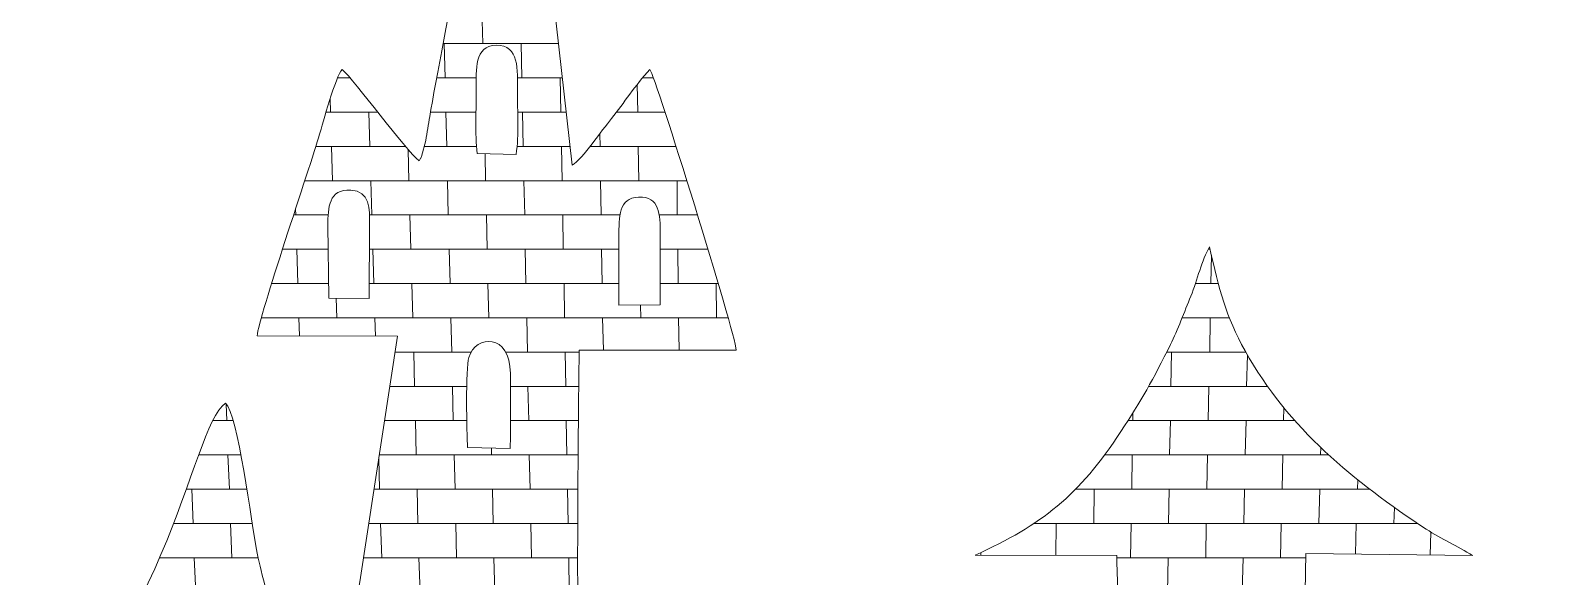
# Model space of a CAD drawing. Header units: millimetres. Extents: x 170 to 862, y -190 to 818.
# Drawn here: x 308.7 to 465.4, y 25.2 to 80.9 of the extents above; entities that cross this region are included whole.
import ezdxf

# ---------------------------------------------------------------- set-up
doc = ezdxf.new("R2010")
doc.units = ezdxf.units.MM
doc.header["$MEASUREMENT"] = 0
doc.layers.add('layer 1', color=7, linetype='Continuous')

msp = doc.modelspace()

# ---------------------------------------------------------------- linework, layer by layer
at = {"layer": 'layer 1', "color": 250, "lineweight": 9}
for points, knots in [([(319.8682, -76.3493), (319.8682, -76.3493), (343.8514, -76.3493), (343.8514, -76.3493), (343.8514, -76.3493), (343.8514, -76.3493), (343.8514, -79.3493), (343.8514, -79.3493), (343.8514, -79.3493), (343.8514, -79.3493), (353.8514, -79.3493), (353.8514, -79.3493), (353.8514, -79.3493), (353.8514, -79.3493), (353.8514, -76.3493), (353.8514, -76.3493), (353.8514, -76.3493), (353.8514, -76.3493), (423.8514, -76.3493), (423.8514, -76.3493), (423.8514, -76.3493), (423.8514, -76.3493), (423.8514, -79.3493), (423.8514, -79.3493), (423.8514, -79.3493), (423.8514, -79.3493), (433.8514, -79.3493), (433.8514, -79.3493), (433.8514, -79.3493), (433.8514, -79.3493), (433.8514, -76.3493), (433.8514, -76.3493), (433.8514, -76.3493), (433.8514, -76.3493), (455.2614, -76.3493), (455.2614, -76.3493), (455.2614, -76.3493), (455.2614, -76.3493), (457.417, -38.3999), (457.417, -38.3999), (457.417, -38.3999), (457.417, -38.3999), (465.449, -38.4031), (465.449, -38.4031), (465.449, -38.4031), (465.449, -38.4031), (448.1188, -19.24), (448.1188, -19.24), (448.1188, -19.24), (448.1188, -19.24), (438.0659, -29.5627), (438.0659, -29.5627), (438.0659, -29.5627), (438.0659, -29.5627), (439.0461, 27.5222), (439.0461, 27.5222), (439.0461, 27.5222), (439.0461, 27.5222), (456.0759, 27.3166), (456.0759, 27.3166), (456.0759, 27.3166), (454.5247, 28.3391), (452.9206, 28.9806), (451.3288, 30.0274), (451.3288, 30.0274), (444.0283, 34.8289), (437.2336, 40.3103), (432.8351, 48.2183), (432.8351, 48.2183), (430.8404, 51.8047), (430.1982, 54.4117), (429.1919, 58.8511), (429.1919, 58.8511), (428.3867, 57.4735), (427.9704, 55.4868), (427.2897, 53.819), (427.2897, 53.819), (426.6375, 52.2224), (425.9348, 50.3539), (425.2118, 48.8866), (425.2118, 48.8866), (423.4478, 45.3056), (422.1823, 43.0957), (420.1405, 39.9896), (420.1405, 39.9896), (415.8221, 33.42), (412.0871, 30.4764), (405.2336, 27.3613), (405.2336, 27.3613), (405.2336, 27.3613), (419.7266, 27.3214), (419.7266, 27.3214), (419.7266, 27.3214), (419.7929, 24.0482), (420.1467, 11.4736), (419.5791, 9.0804), (419.5791, 9.0804), (419.5791, 9.0804), (389.2877, 9.1505), (389.2877, 9.1505), (389.2877, 9.1505), (389.2877, 9.1505), (389.2097, 19.9821), (389.2097, 19.9821), (389.2097, 19.9821), (389.2097, 19.9821), (375.1066, 19.9921), (375.1066, 19.9921), (375.1066, 19.9921), (375.1066, 19.9921), (375.0034, 10.6007), (375.0034, 10.6007), (375.0034, 10.6007), (373.7262, 10.5512), (365.8784, 11.7012), (365.0527, 12.1687), (365.0527, 12.1687), (364.3386, 13.3816), (364.7405, 43.9697), (364.7927, 48.2832), (364.7927, 48.2832), (364.7927, 48.2832), (380.841, 48.2946), (380.841, 48.2946), (380.841, 48.2946), (380.74, 50.0304), (372.5591, 76.3162), (372.0121, 76.9632), (372.0121, 76.9632), (370.5152, 75.3409), (369.3858, 73.5545), (368.0849, 71.9493), (368.0849, 71.9493), (367.08, 70.71), (365.1664, 67.9084), (364.0811, 67.1754), (364.0811, 67.1754), (364.0811, 67.1754), (361.8784, 86.5585), (361.8784, 86.5585), (361.8784, 86.5585), (361.8784, 86.5585), (370.849, 86.6342), (370.849, 86.6342), (370.849, 86.6342), (370.0796, 88.0788), (368.4572, 90.101), (367.4871, 91.4431), (367.4871, 91.4431), (367.4871, 91.4431), (357.5621, 105.0883), (357.5621, 105.0883), (357.5621, 105.0883), (357.2269, 105.5332), (357.5734, 105.1591), (357.1671, 105.5796), (357.1671, 105.5796), (356.1305, 105.1028), (348.9504, 94.0412), (347.2331, 91.6573), (347.2331, 91.6573), (346.3093, 90.3753), (344.6368, 88.2551), (344.15, 86.9333), (344.15, 86.9333), (344.15, 86.9333), (351.9541, 86.9095), (351.9541, 86.9095), (351.9541, 86.9095), (352.0332, 84.6329), (350.0687, 75.6664), (349.5194, 72.157), (349.5194, 72.157), (349.3904, 71.3339), (349.2481, 70.5302), (349.113, 69.7136), (349.113, 69.7136), (349.113, 69.7136), (348.6788, 68.059), (348.6788, 68.059), (348.6788, 68.059), (348.6557, 68.0046), (348.5784, 67.7984), (348.5605, 67.842), (348.5605, 67.842), (348.5423, 67.886), (348.4821, 67.6949), (348.4347, 67.6268), (348.4347, 67.6268), (347.1042, 68.7098), (341.775, 75.8813), (340.5756, 76.9722), (340.5756, 76.9722), (339.9213, 76.3166), (338.5503, 71.3267), (338.2625, 70.3404), (338.2625, 70.3404), (337.2916, 67.0125), (332.0226, 51.5819), (331.8762, 49.7729), (331.8762, 49.7729), (331.8762, 49.7729), (346.2141, 49.7341), (346.2141, 49.7341), (346.2141, 49.7341), (346.2141, 49.7341), (342.3815, 24.6508), (342.3815, 24.6508), (342.3815, 24.6508), (341.7919, 21.3147), (342.0171, 19.978), (339.7257, 17.6474), (339.7257, 17.6474), (335.4128, 13.2606), (332.6263, 23.977), (331.9312, 27.3864), (331.9312, 27.3864), (331.2495, 30.7291), (329.9399, 41.8474), (328.6414, 42.8723), (328.6414, 42.8723), (325.0137, 40.4062), (322.5037, 16.4008), (305.2906, 6.0829), (305.2906, 6.0829), (303.3224, 4.9033), (301.0372, 4.6321), (299.2357, 3.6729), (299.2357, 3.6729), (299.2357, 3.6729), (315.3308, 3.5058), (315.3308, 3.5058), (315.3308, 3.5058), (316.0012, 1.9718), (317.4623, -31.6547), (317.6706, -36.4826), (317.6706, -36.4826), (318.2379, -49.6303), (319.5061, -63.2277), (319.8682, -76.3493)], [0, 0, 0, 0, 0.01639344, 0.01639344, 0.01639344, 0.01639344, 0.03278689, 0.03278689, 0.03278689, 0.03278689, 0.04918033, 0.04918033, 0.04918033, 0.04918033, 0.06557377, 0.06557377, 0.06557377, 0.06557377, 0.08196721, 0.08196721, 0.08196721, 0.08196721, 0.09836066, 0.09836066, 0.09836066, 0.09836066, 0.1147541, 0.1147541, 0.1147541, 0.1147541, 0.13114754, 0.13114754, 0.13114754, 0.13114754, 0.14754098, 0.14754098, 0.14754098, 0.14754098, 0.16393443, 0.16393443, 0.16393443, 0.16393443, 0.18032787, 0.18032787, 0.18032787, 0.18032787, 0.19672131, 0.19672131, 0.19672131, 0.19672131, 0.21311475, 0.21311475, 0.21311475, 0.21311475, 0.2295082, 0.2295082, 0.2295082, 0.2295082, 0.24590164, 0.24590164, 0.24590164, 0.24590164, 0.26229508, 0.26229508, 0.26229508, 0.26229508, 0.27868852, 0.27868852, 0.27868852, 0.27868852, 0.29508197, 0.29508197, 0.29508197, 0.29508197, 0.31147541, 0.31147541, 0.31147541, 0.31147541, 0.32786885, 0.32786885, 0.32786885, 0.32786885, 0.3442623, 0.3442623, 0.3442623, 0.3442623, 0.36065574, 0.36065574, 0.36065574, 0.36065574, 0.37704918, 0.37704918, 0.37704918, 0.37704918, 0.39344262, 0.39344262, 0.39344262, 0.39344262, 0.40983607, 0.40983607, 0.40983607, 0.40983607, 0.42622951, 0.42622951, 0.42622951, 0.42622951, 0.44262295, 0.44262295, 0.44262295, 0.44262295, 0.45901639, 0.45901639, 0.45901639, 0.45901639, 0.47540984, 0.47540984, 0.47540984, 0.47540984, 0.49180328, 0.49180328, 0.49180328, 0.49180328, 0.50819672, 0.50819672, 0.50819672, 0.50819672, 0.52459016, 0.52459016, 0.52459016, 0.52459016, 0.54098361, 0.54098361, 0.54098361, 0.54098361, 0.55737705, 0.55737705, 0.55737705, 0.55737705, 0.57377049, 0.57377049, 0.57377049, 0.57377049, 0.59016393, 0.59016393, 0.59016393, 0.59016393, 0.60655738, 0.60655738, 0.60655738, 0.60655738, 0.62295082, 0.62295082, 0.62295082, 0.62295082, 0.63934426, 0.63934426, 0.63934426, 0.63934426, 0.6557377, 0.6557377, 0.6557377, 0.6557377, 0.67213115, 0.67213115, 0.67213115, 0.67213115, 0.68852459, 0.68852459, 0.68852459, 0.68852459, 0.70491803, 0.70491803, 0.70491803, 0.70491803, 0.72131148, 0.72131148, 0.72131148, 0.72131148, 0.73770492, 0.73770492, 0.73770492, 0.73770492, 0.75409836, 0.75409836, 0.75409836, 0.75409836, 0.7704918, 0.7704918, 0.7704918, 0.7704918, 0.78688525, 0.78688525, 0.78688525, 0.78688525, 0.80327869, 0.80327869, 0.80327869, 0.80327869, 0.81967213, 0.81967213, 0.81967213, 0.81967213, 0.83606557, 0.83606557, 0.83606557, 0.83606557, 0.85245902, 0.85245902, 0.85245902, 0.85245902, 0.86885246, 0.86885246, 0.86885246, 0.86885246, 0.8852459, 0.8852459, 0.8852459, 0.8852459, 0.90163934, 0.90163934, 0.90163934, 0.90163934, 0.91803279, 0.91803279, 0.91803279, 0.91803279, 0.93442623, 0.93442623, 0.93442623, 0.93442623, 0.95081967, 0.95081967, 0.95081967, 0.95081967, 0.96721311, 0.96721311, 0.96721311, 0.96721311, 1, 1, 1, 1]), ([(354.3638, 68.3787), (354.1355, 70.3706), (354.2819, 72.9536), (354.2751, 75.0163), (354.2751, 75.0163), (354.2685, 76.8982), (354.0598, 79.4018), (356.2966, 79.4286), (356.2966, 79.4286), (358.7035, 79.4571), (358.4869, 76.9337), (358.4769, 74.7207), (358.4769, 74.7207), (358.4676, 72.6857), (358.6643, 70.2933), (358.3408, 68.2921), (358.3408, 68.2921), (358.3408, 68.2921), (354.3638, 68.3787), (354.3638, 68.3787)], [0, 0, 0, 0, 0.16666667, 0.16666667, 0.16666667, 0.16666667, 0.33333333, 0.33333333, 0.33333333, 0.33333333, 0.5, 0.5, 0.5, 0.5, 0.66666667, 0.66666667, 0.66666667, 0.66666667, 1, 1, 1, 1]), ([(339.1151, 61.0397), (339.1151, 62.847), (339.1822, 64.7592), (341.4426, 64.6399), (341.4426, 64.6399), (343.4301, 64.5354), (343.3696, 62.7704), (343.3689, 61.0397), (343.3689, 61.0397), (343.3689, 61.0397), (343.319, 53.5821), (343.319, 53.5821), (343.319, 53.5821), (343.319, 53.5821), (339.2055, 53.6248), (339.2055, 53.6248), (339.2055, 53.6248), (339.2055, 53.6248), (339.1151, 61.0397), (339.1151, 61.0397)], [0, 0, 0, 0, 0.16666667, 0.16666667, 0.16666667, 0.16666667, 0.33333333, 0.33333333, 0.33333333, 0.33333333, 0.5, 0.5, 0.5, 0.5, 0.66666667, 0.66666667, 0.66666667, 0.66666667, 1, 1, 1, 1]), ([(368.8512, 59.8753), (368.8488, 61.9161), (368.7924, 63.8399), (370.8659, 63.9321), (370.8659, 63.9321), (373.0105, 64.0273), (373.0696, 62.1433), (373.0689, 60.1665), (373.0689, 60.1665), (373.0689, 60.1665), (373.0771, 52.921), (373.0771, 52.921), (373.0771, 52.921), (373.0771, 52.921), (368.8523, 52.888), (368.8523, 52.888), (368.8523, 52.888), (368.8523, 52.888), (368.8512, 59.8753), (368.8512, 59.8753)], [0, 0, 0, 0, 0.16666667, 0.16666667, 0.16666667, 0.16666667, 0.33333333, 0.33333333, 0.33333333, 0.33333333, 0.5, 0.5, 0.5, 0.5, 0.66666667, 0.66666667, 0.66666667, 0.66666667, 1, 1, 1, 1]), ([(353.3826, 38.3486), (353.2963, 39.7953), (353.179, 46.5082), (353.5022, 47.5472), (353.5022, 47.5472), (354.2314, 49.8922), (357.7549, 50.0662), (357.756, 45.9035), (357.756, 45.9035), (357.756, 45.9035), (357.7573, 39.4997), (357.7573, 39.4997), (357.7573, 39.4997), (357.7573, 39.4997), (357.7391, 38.2627), (357.7391, 38.2627), (357.7391, 38.2627), (357.7391, 38.2627), (353.3826, 38.3486), (353.3826, 38.3486)], [0, 0, 0, 0, 0.16666667, 0.16666667, 0.16666667, 0.16666667, 0.33333333, 0.33333333, 0.33333333, 0.33333333, 0.5, 0.5, 0.5, 0.5, 0.66666667, 0.66666667, 0.66666667, 0.66666667, 1, 1, 1, 1])]:
    msp.add_open_spline(points, degree=3, knots=knots, dxfattribs=at)
at = {"layer": 'layer 1', "color": 242, "lineweight": 9}
for points in [[(354.9503, 79.6054), (354.9503, 79.6054), (354.8479, 83.1019), (354.8479, 83.1019)], [(350.8997, 79.6054), (350.8997, 79.6054), (362.6686, 79.6054), (362.6686, 79.6054)], [(351.0847, 76.1089), (351.0847, 76.1089), (351.0079, 79.6054), (351.0079, 79.6054)], [(358.8671, 79.6054), (358.8671, 79.6054), (358.9183, 76.1089), (358.9183, 76.1089)], [(340.1045, 76.1089), (340.1045, 76.1089), (341.3691, 76.1089), (341.3691, 76.1089)], [(350.2353, 76.1089), (350.2353, 76.1089), (354.2675, 76.1089), (354.2675, 76.1089)], [(358.4845, 76.1089), (358.4845, 76.1089), (363.0659, 76.1089), (363.0659, 76.1089)], [(362.8607, 76.1089), (362.8607, 76.1089), (362.9119, 72.6124), (362.9119, 72.6124)], [(370.7711, 72.6124), (370.7711, 72.6124), (370.7297, 75.4427), (370.7297, 75.4427)], [(371.266, 76.1089), (371.266, 76.1089), (372.368, 76.1089), (372.368, 76.1089)], [(339.3855, 72.6124), (339.3855, 72.6124), (339.3454, 73.9804), (339.3454, 73.9804)], [(338.9222, 72.6124), (338.9222, 72.6124), (344.2039, 72.6124), (344.2039, 72.6124)], [(343.3023, 72.6124), (343.3023, 72.6124), (343.4047, 69.097), (343.4047, 69.097)], [(349.5934, 72.6124), (349.5934, 72.6124), (354.2472, 72.6124), (354.2472, 72.6124)], [(351.2639, 69.097), (351.2639, 69.097), (351.1615, 72.6124), (351.1615, 72.6124)], [(358.5089, 72.6124), (358.5089, 72.6124), (363.4632, 72.6124), (363.4632, 72.6124)], [(358.9951, 72.6124), (358.9951, 72.6124), (359.0719, 69.097), (359.0719, 69.097)], [(368.6067, 72.6124), (368.6067, 72.6124), (373.5565, 72.6124), (373.5565, 72.6124)], [(337.8809, 69.097), (337.8809, 69.097), (347.0618, 69.097), (347.0618, 69.097)], [(339.5903, 65.6005), (339.5903, 65.6005), (339.4879, 69.097), (339.4879, 69.097)], [(348.9512, 69.097), (348.9512, 69.097), (354.2985, 69.097), (354.2985, 69.097)], [(358.4427, 69.097), (358.4427, 69.097), (363.8627, 69.097), (363.8627, 69.097)], [(362.9887, 69.097), (362.9887, 69.097), (363.0399, 65.6005), (363.0399, 65.6005)], [(365.8961, 69.097), (365.8961, 69.097), (374.6915, 69.097), (374.6915, 69.097)], [(366.9311, 69.097), (366.9311, 69.097), (366.9025, 70.4047), (366.9025, 70.4047)], [(370.8735, 65.6005), (370.8735, 65.6005), (370.8223, 69.097), (370.8223, 69.097)], [(347.3283, 68.7862), (347.3283, 68.7862), (347.3983, 65.6005), (347.3983, 65.6005)], [(355.2319, 65.6005), (355.2319, 65.6005), (355.1713, 68.3611), (355.1713, 68.3611)], [(336.7529, 65.6005), (336.7529, 65.6005), (375.7958, 65.6005), (375.7958, 65.6005)], [(343.5071, 65.6005), (343.5071, 65.6005), (343.6095, 62.104), (343.6095, 62.104)], [(351.4175, 62.104), (351.4175, 62.104), (351.3407, 65.6005), (351.3407, 65.6005)], [(359.1487, 65.6005), (359.1487, 65.6005), (359.2255, 62.104), (359.2255, 62.104)], [(367.0335, 62.104), (367.0335, 62.104), (366.9823, 65.6005), (366.9823, 65.6005)], [(374.7903, 65.6005), (374.7903, 65.6005), (374.8159, 62.104), (374.8159, 62.104)], [(335.8271, 62.104), (335.8271, 62.104), (335.8053, 62.6988), (335.8053, 62.6988)], [(335.6112, 62.104), (335.6112, 62.104), (339.1393, 62.104), (339.1393, 62.104)], [(343.3583, 62.104), (343.3583, 62.104), (368.9527, 62.104), (368.9527, 62.104)], [(347.5007, 62.104), (347.5007, 62.104), (347.6031, 58.6075), (347.6031, 58.6075)], [(355.3855, 58.6075), (355.3855, 58.6075), (355.3087, 62.104), (355.3087, 62.104)], [(363.1167, 62.104), (363.1167, 62.104), (363.1679, 58.6075), (363.1679, 58.6075)], [(372.9646, 62.104), (372.9646, 62.104), (376.8819, 62.104), (376.8819, 62.104)], [(334.476, 58.6075), (334.476, 58.6075), (339.1448, 58.6075), (339.1448, 58.6075)], [(336.0319, 55.111), (336.0319, 55.111), (335.9295, 58.6075), (335.9295, 58.6075)], [(343.3526, 58.6075), (343.3526, 58.6075), (368.8514, 58.6075), (368.8514, 58.6075)], [(343.7119, 58.6075), (343.7119, 58.6075), (343.8143, 55.111), (343.8143, 55.111)], [(351.5967, 55.111), (351.5967, 55.111), (351.5199, 58.6075), (351.5199, 58.6075)], [(359.2767, 58.6075), (359.2767, 58.6075), (359.3535, 55.111), (359.3535, 55.111)], [(367.1359, 55.111), (367.1359, 55.111), (367.0847, 58.6075), (367.0847, 58.6075)], [(373.0707, 58.6075), (373.0707, 58.6075), (377.9509, 58.6075), (377.9509, 58.6075)], [(374.8671, 58.6075), (374.8671, 58.6075), (374.8927, 55.111), (374.8927, 55.111)], [(429.0568, 58.6075), (429.0568, 58.6075), (429.2472, 58.6075), (429.2472, 58.6075)], [(429.3439, 55.111), (429.3439, 55.111), (429.3862, 57.9983), (429.3862, 57.9983)], [(333.3629, 55.111), (333.3629, 55.111), (339.1874, 55.111), (339.1874, 55.111)], [(343.3292, 55.111), (343.3292, 55.111), (368.852, 55.111), (368.852, 55.111)], [(347.6799, 55.111), (347.6799, 55.111), (347.7823, 51.6145), (347.7823, 51.6145)], [(355.5647, 51.6145), (355.5647, 51.6145), (355.4623, 55.111), (355.4623, 55.111)], [(363.2447, 55.111), (363.2447, 55.111), (363.2959, 51.6145), (363.2959, 51.6145)], [(373.0746, 55.111), (373.0746, 55.111), (378.9984, 55.111), (378.9984, 55.111)], [(378.7839, 55.111), (378.7839, 55.111), (378.8095, 51.6145), (378.8095, 51.6145)], [(427.7595, 55.111), (427.7595, 55.111), (430.0888, 55.111), (430.0888, 55.111)], [(340.0255, 51.6145), (340.0255, 51.6145), (339.9669, 53.6169), (339.9669, 53.6169)], [(371.0783, 51.6145), (371.0783, 51.6145), (371.0594, 52.9052), (371.0594, 52.9052)], [(332.3106, 51.6145), (332.3106, 51.6145), (380.0116, 51.6145), (380.0116, 51.6145)], [(336.2274, 49.7611), (336.2274, 49.7611), (336.1599, 51.6145), (336.1599, 51.6145)], [(343.9167, 51.6145), (343.9167, 51.6145), (343.9713, 49.7402), (343.9713, 49.7402)], [(351.7759, 48.0991), (351.7759, 48.0991), (351.6735, 51.6145), (351.6735, 51.6145)], [(359.4303, 51.6145), (359.4303, 51.6145), (359.5071, 48.0991), (359.5071, 48.0991)], [(367.2598, 48.285), (367.2598, 48.285), (367.1871, 51.6145), (367.1871, 51.6145)], [(374.9439, 51.6145), (374.9439, 51.6145), (374.9923, 48.2904), (374.9923, 48.2904)], [(426.4035, 51.6145), (426.4035, 51.6145), (431.2151, 51.6145), (431.2151, 51.6145)], [(429.2159, 48.0991), (429.2159, 48.0991), (429.2671, 51.6145), (429.2671, 51.6145)], [(345.9643, 48.0991), (345.9643, 48.0991), (353.7469, 48.0991), (353.7469, 48.0991)], [(347.8847, 48.0991), (347.8847, 48.0991), (347.9615, 44.6026), (347.9615, 44.6026)], [(357.2806, 48.0991), (357.2806, 48.0991), (364.7905, 48.0991), (364.7905, 48.0991)], [(363.3727, 48.0991), (363.3727, 48.0991), (363.4239, 44.6026), (363.4239, 44.6026)], [(424.8208, 48.0991), (424.8208, 48.0991), (432.9023, 48.0991), (432.9023, 48.0991)], [(425.3247, 48.0991), (425.3247, 48.0991), (425.2479, 44.6026), (425.2479, 44.6026)], [(432.9791, 44.6026), (432.9791, 44.6026), (433.0727, 47.7981), (433.0727, 47.7981)], [(345.43, 44.6026), (345.43, 44.6026), (353.3003, 44.6026), (353.3003, 44.6026)], [(351.9295, 41.1061), (351.9295, 41.1061), (351.8527, 44.6026), (351.8527, 44.6026)], [(357.7563, 44.6026), (357.7563, 44.6026), (364.7488, 44.6026), (364.7488, 44.6026)], [(359.5583, 44.6026), (359.5583, 44.6026), (359.6351, 41.1061), (359.6351, 41.1061)], [(422.9743, 44.6026), (422.9743, 44.6026), (435.1225, 44.6026), (435.1225, 44.6026)], [(429.0623, 41.1061), (429.0623, 41.1061), (429.1391, 44.6026), (429.1391, 44.6026)], [(328.7254, 42.7904), (328.7254, 42.7904), (328.7871, 41.1061), (328.7871, 41.1061)], [(436.7967, 42.4162), (436.7967, 42.4162), (436.7679, 41.1061), (436.7679, 41.1061)], [(327.3532, 41.1061), (327.3532, 41.1061), (329.4406, 41.1061), (329.4406, 41.1061)], [(344.8958, 41.1061), (344.8958, 41.1061), (353.304, 41.1061), (353.304, 41.1061)], [(348.0639, 41.1061), (348.0639, 41.1061), (348.1407, 37.6096), (348.1407, 37.6096)], [(357.757, 41.1061), (357.757, 41.1061), (364.712, 41.1061), (364.712, 41.1061)], [(363.4751, 41.1061), (363.4751, 41.1061), (363.5263, 37.6096), (363.5263, 37.6096)], [(420.8654, 41.1061), (420.8654, 41.1061), (437.9167, 41.1061), (437.9167, 41.1061)], [(421.3624, 41.8914), (421.3624, 41.8914), (421.3567, 41.1061), (421.3567, 41.1061)], [(425.1967, 41.1061), (425.1967, 41.1061), (425.1199, 37.6096), (425.1199, 37.6096)], [(432.8255, 37.6096), (432.8255, 37.6096), (432.9279, 41.1061), (432.9279, 41.1061)], [(325.9108, 37.6096), (325.9108, 37.6096), (330.2272, 37.6096), (330.2272, 37.6096)], [(328.8895, 37.6096), (328.8895, 37.6096), (329.0431, 34.1131), (329.0431, 34.1131)], [(344.3615, 37.6096), (344.3615, 37.6096), (364.6809, 37.6096), (364.6809, 37.6096)], [(352.1087, 34.1131), (352.1087, 34.1131), (352.0063, 37.6096), (352.0063, 37.6096)], [(355.8463, 37.6096), (355.8463, 37.6096), (355.8362, 38.3002), (355.8362, 38.3002)], [(359.6863, 37.6096), (359.6863, 37.6096), (359.7887, 34.1131), (359.7887, 34.1131)], [(418.4823, 37.6096), (418.4823, 37.6096), (441.3698, 37.6096), (441.3698, 37.6096)], [(421.2799, 37.6096), (421.2799, 37.6096), (421.2543, 34.1131), (421.2543, 34.1131)], [(428.9343, 34.1131), (428.9343, 34.1131), (428.9855, 37.6096), (428.9855, 37.6096)], [(436.6911, 37.6096), (436.6911, 37.6096), (436.6143, 34.1131), (436.6143, 34.1131)], [(440.5535, 38.3753), (440.5535, 38.3753), (440.5311, 37.6096), (440.5311, 37.6096)], [(344.3105, 37.2755), (344.3105, 37.2755), (344.4031, 34.1131), (344.4031, 34.1131)], [(444.3199, 34.1131), (444.3199, 34.1131), (444.3407, 35.0609), (444.3407, 35.0609)], [(324.6498, 34.1131), (324.6498, 34.1131), (330.8321, 34.1131), (330.8321, 34.1131)], [(325.3311, 30.5977), (325.3311, 30.5977), (325.2031, 34.1131), (325.2031, 34.1131)], [(343.8273, 34.1131), (343.8273, 34.1131), (364.6564, 34.1131), (364.6564, 34.1131)], [(348.2431, 34.1131), (348.2431, 34.1131), (348.3199, 30.5977), (348.3199, 30.5977)], [(355.9999, 30.5977), (355.9999, 30.5977), (355.9487, 34.1131), (355.9487, 34.1131)], [(363.6031, 34.1131), (363.6031, 34.1131), (363.6543, 30.5977), (363.6543, 30.5977)], [(415.5168, 34.1131), (415.5168, 34.1131), (445.5462, 34.1131), (445.5462, 34.1131)], [(417.3631, 30.5977), (417.3631, 30.5977), (417.4143, 34.1131), (417.4143, 34.1131)], [(425.0687, 34.1131), (425.0687, 34.1131), (425.0175, 30.5977), (425.0175, 30.5977)], [(432.6975, 30.5977), (432.6975, 30.5977), (432.7743, 34.1131), (432.7743, 34.1131)], [(440.4543, 34.1131), (440.4543, 34.1131), (440.3519, 30.5977), (440.3519, 30.5977)], [(448.0319, 30.5977), (448.0319, 30.5977), (448.0798, 32.2432), (448.0798, 32.2432)], [(323.344, 30.5977), (323.344, 30.5977), (331.3865, 30.5977), (331.3865, 30.5977)], [(329.1711, 30.5977), (329.1711, 30.5977), (329.2991, 27.1012), (329.2991, 27.1012)], [(343.2902, 30.5977), (343.2902, 30.5977), (364.6396, 30.5977), (364.6396, 30.5977)], [(344.5055, 30.5977), (344.5055, 30.5977), (344.6079, 27.1012), (344.6079, 27.1012)], [(352.2623, 27.1012), (352.2623, 27.1012), (352.1855, 30.5977), (352.1855, 30.5977)], [(359.8399, 30.5977), (359.8399, 30.5977), (359.9167, 27.1012), (359.9167, 27.1012)], [(411.2412, 30.5977), (411.2412, 30.5977), (450.4695, 30.5977), (450.4695, 30.5977)], [(413.4992, 27.3385), (413.4992, 27.3385), (413.5231, 30.5977), (413.5231, 30.5977)], [(421.1775, 30.5977), (421.1775, 30.5977), (421.1263, 27.1012), (421.1263, 27.1012)], [(428.8063, 27.1012), (428.8063, 27.1012), (428.8575, 30.5977), (428.8575, 30.5977)], [(436.5119, 30.5977), (436.5119, 30.5977), (436.4351, 27.1012), (436.4351, 27.1012)], [(444.123, 27.4609), (444.123, 27.4609), (444.1919, 30.5977), (444.1919, 30.5977)], [(451.8205, 29.7163), (451.8205, 29.7163), (451.7517, 27.3688), (451.7517, 27.3688)], [(321.9223, 27.1012), (321.9223, 27.1012), (331.9908, 27.1012), (331.9908, 27.1012)], [(325.6127, 23.6047), (325.6127, 23.6047), (325.4591, 27.1012), (325.4591, 27.1012)], [(342.7559, 27.1012), (342.7559, 27.1012), (364.6331, 27.1012), (364.6331, 27.1012)], [(348.4223, 27.1012), (348.4223, 27.1012), (348.5247, 23.6047), (348.5247, 23.6047)], [(356.1791, 23.6047), (356.1791, 23.6047), (356.0767, 27.1012), (356.0767, 27.1012)], [(363.7311, 27.1012), (363.7311, 27.1012), (363.7823, 23.6047), (363.7823, 23.6047)], [(405.8214, 27.6318), (405.8214, 27.6318), (405.8194, 27.3597), (405.8194, 27.3597)], [(419.7312, 27.1012), (419.7312, 27.1012), (439.0389, 27.1012), (439.0389, 27.1012)], [(424.9663, 27.1012), (424.9663, 27.1012), (424.8895, 23.6047), (424.8895, 23.6047)], [(432.5439, 23.6047), (432.5439, 23.6047), (432.6207, 27.1012), (432.6207, 27.1012)]]:
    msp.add_open_spline(points, degree=3, dxfattribs=at)

doc.saveas('drawing.dxf')
